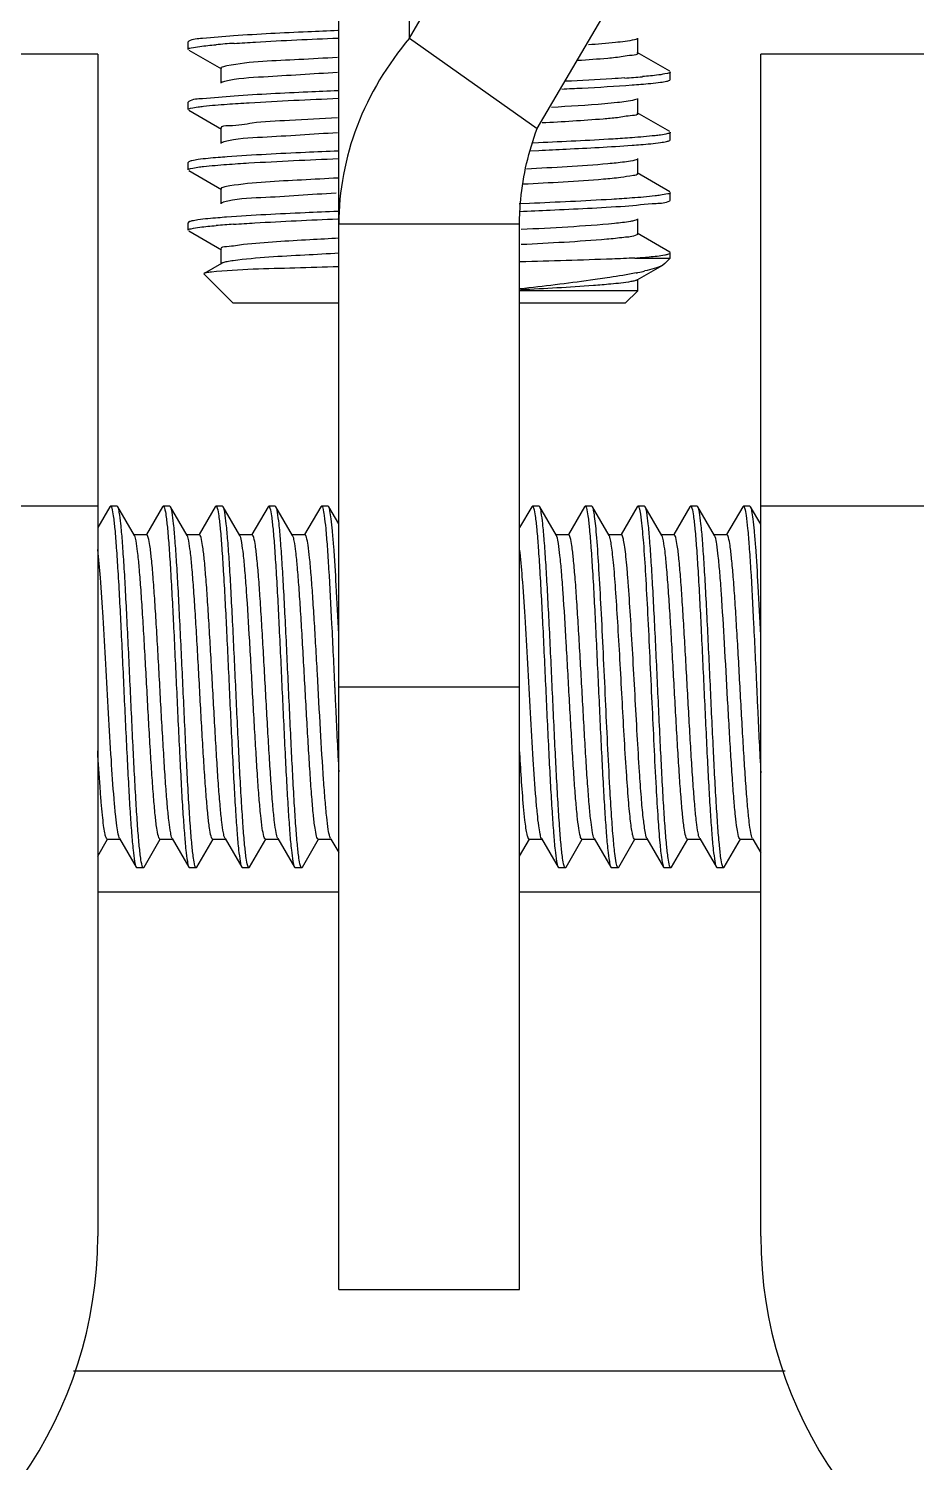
# Model space of a CAD drawing. Extents: x 27938 to 1507990, y 110129 to 923079.
# Drawn here: x 551436 to 551778, y 341411 to 341964 of the extents above; entities that cross this region are included whole.
import ezdxf

# ---------------------------------------------------------------- set-up
doc = ezdxf.new("R2010")
doc.units = 0
doc.header["$LTSCALE"] = 1000
doc.header["$MEASUREMENT"] = 0

msp = doc.modelspace()

# ---------------------------------------------------------------- linework, layer by layer
at = {"linetype": 'Continuous'}
for p, q in [((551582.35, 341960.19), (551753.45, 342252.29)), ((551631.63, 341925.35), (551802.74, 342217.44)), ((551582.35, 341960.19), (551582.35, 342131.3)), ((551555.13, 341477.82), (551555.13, 342084.83)), ((551497.29, 341959.03), (551497.07, 341958.78)), ((551497.07, 341955.87), (551497.07, 341958.78)), ((551497.07, 341955.87), (551497.07, 341958.78)), ((551582.35, 341960.19), (551631.63, 341925.35)), ((551670.35, 341954.42), (551670.35, 341960.23)), ((551462.22, 341954.08), (551392.53, 341954.08)), ((551462.22, 341954.08), (551462.22, 341498.38)), ((551497.29, 341955.62), (551509.9, 341948.32)), ((551682.71, 341947.42), (551670.1, 341954.72)), ((551717.78, 341498.38), (551717.78, 341954.08)), ((551787.47, 341954.08), (551717.78, 341954.08)), ((551509.65, 341948.61), (551509.65, 341942.81)), ((551682.93, 341944.26), (551682.93, 341947.16)), ((551682.93, 341944.26), (551682.93, 341947.16)), ((551682.71, 341944), (551682.93, 341944.26)), ((551497.29, 341935.8), (551497.07, 341935.55)), ((551497.07, 341932.64), (551497.07, 341935.55)), ((551497.07, 341932.64), (551497.07, 341935.55)), ((551670.35, 341931.19), (551670.35, 341937)), ((551497.29, 341932.39), (551509.9, 341925.09)), ((551682.71, 341924.18), (551670.1, 341931.48)), ((551509.65, 341925.38), (551509.65, 341919.57)), ((551682.93, 341921.03), (551682.93, 341923.93)), ((551682.93, 341921.03), (551682.93, 341923.93)), ((551632.1, 341919.86), (551629.97, 341919.77)), ((551682.71, 341920.77), (551682.93, 341921.03)), ((551497.29, 341912.57), (551497.07, 341912.31)), ((551497.07, 341909.41), (551497.07, 341912.31)), ((551497.07, 341909.41), (551497.07, 341912.31)), ((551628.65, 341916.8), (551632.25, 341916.96)), ((551670.35, 341907.96), (551670.35, 341913.77)), ((551497.29, 341909.15), (551509.9, 341901.86)), ((551682.71, 341900.95), (551670.1, 341908.25)), ((551509.65, 341902.15), (551509.65, 341896.34)), ((551628.65, 341896.48), (551624.7, 341896.3)), ((551682.71, 341897.54), (551682.93, 341897.79)), ((551682.93, 341897.79), (551682.93, 341900.7)), ((551682.93, 341897.79), (551682.93, 341900.7)), ((551670.35, 341884.73), (551670.35, 341890.53)), ((551497.29, 341889.34), (551497.07, 341889.08)), ((551497.07, 341886.18), (551497.07, 341889.08)), ((551497.07, 341886.18), (551497.07, 341889.08)), ((551497.29, 341885.92), (551509.9, 341878.62)), ((551624.83, 341888.51), (551555.13, 341888.51)), ((551624.83, 341477.82), (551624.83, 341888.51)), ((551682.71, 341877.72), (551670.1, 341885.02)), ((551509.65, 341878.92), (551509.65, 341873.11)), ((551509.9, 341873.4), (551503.21, 341869.53)), ((551669.27, 341875.44), (551682.93, 341875.44)), ((551680.86, 341873.37), (551680.01, 341872.75)), ((551680.86, 341873.37), (551682.93, 341875.44)), ((551682.93, 341877.47), (551682.71, 341877.72)), ((551682.93, 341875.44), (551682.93, 341877.47)), ((551503.21, 341869.53), (551503.15, 341869.36)), ((551514.5, 341858.01), (551503.15, 341869.36)), ((551670.1, 341867.01), (551680.01, 341872.75)), ((551670.35, 341862.86), (551624.83, 341862.86)), ((551665.5, 341858.01), (551670.35, 341862.86)), ((551670.35, 341862.86), (551670.35, 341867.3)), ((551555.13, 341858.01), (551514.5, 341858.01)), ((551665.5, 341858.01), (551624.83, 341858.01)), ((551462.22, 341779.84), (551392.53, 341779.84)), ((551466.9, 341779.61), (551462.22, 341771.55)), ((551466.9, 341779.61), (551467.16, 341779.84)), ((551469.7, 341779.84), (551467.16, 341779.84)), ((551469.7, 341779.84), (551467.16, 341779.84)), ((551467.16, 341779.84), (551467.19, 341779.83)), ((551469.96, 341779.61), (551469.7, 341779.84)), ((551476.38, 341768.53), (551469.96, 341779.61)), ((551487.22, 341779.61), (551481, 341768.87)), ((551487.22, 341779.61), (551487.48, 341779.84)), ((551490.02, 341779.84), (551487.48, 341779.84)), ((551490.02, 341779.84), (551487.48, 341779.84)), ((551487.48, 341779.84), (551487.52, 341779.83)), ((551490.28, 341779.61), (551490.02, 341779.84)), ((551496.7, 341768.53), (551490.28, 341779.61)), ((551507.55, 341779.61), (551501.32, 341768.87)), ((551507.55, 341779.61), (551507.81, 341779.84)), ((551510.35, 341779.84), (551507.81, 341779.84)), ((551510.35, 341779.84), (551507.81, 341779.84)), ((551507.81, 341779.84), (551507.85, 341779.83)), ((551510.61, 341779.61), (551510.35, 341779.84)), ((551517.03, 341768.53), (551510.61, 341779.61)), ((551527.88, 341779.61), (551521.65, 341768.87)), ((551527.88, 341779.61), (551528.14, 341779.84)), ((551530.68, 341779.84), (551528.14, 341779.84)), ((551530.68, 341779.84), (551528.14, 341779.84)), ((551528.14, 341779.84), (551528.18, 341779.83)), ((551530.94, 341779.61), (551530.68, 341779.84)), ((551537.36, 341768.53), (551530.94, 341779.61)), ((551548.21, 341779.61), (551541.98, 341768.87)), ((551548.21, 341779.61), (551548.47, 341779.84)), ((551551.01, 341779.84), (551548.47, 341779.84)), ((551551.01, 341779.84), (551548.47, 341779.84)), ((551548.47, 341779.84), (551548.51, 341779.83)), ((551551.27, 341779.61), (551551.01, 341779.84)), ((551555.13, 341772.94), (551551.27, 341779.61)), ((551629.52, 341779.61), (551624.83, 341771.52)), ((551629.52, 341779.61), (551629.78, 341779.84)), ((551632.32, 341779.84), (551629.78, 341779.84)), ((551632.32, 341779.84), (551629.78, 341779.84)), ((551629.78, 341779.84), (551629.82, 341779.83)), ((551632.58, 341779.61), (551632.32, 341779.84)), ((551639, 341768.53), (551632.58, 341779.61)), ((551649.85, 341779.61), (551643.62, 341768.87)), ((551649.85, 341779.61), (551650.11, 341779.84)), ((551652.65, 341779.84), (551650.11, 341779.84)), ((551652.65, 341779.84), (551650.11, 341779.84)), ((551650.11, 341779.84), (551650.15, 341779.83)), ((551652.91, 341779.61), (551652.65, 341779.84)), ((551659.33, 341768.53), (551652.91, 341779.61)), ((551670.18, 341779.61), (551663.95, 341768.87)), ((551670.18, 341779.61), (551670.44, 341779.84)), ((551672.98, 341779.84), (551670.44, 341779.84)), ((551672.98, 341779.84), (551670.44, 341779.84)), ((551670.44, 341779.84), (551670.47, 341779.83)), ((551673.24, 341779.61), (551672.98, 341779.84)), ((551679.66, 341768.53), (551673.24, 341779.61)), ((551690.5, 341779.61), (551684.28, 341768.87)), ((551690.5, 341779.61), (551690.76, 341779.84)), ((551693.3, 341779.84), (551690.76, 341779.84)), ((551693.3, 341779.84), (551690.76, 341779.84)), ((551690.76, 341779.84), (551690.8, 341779.83)), ((551693.56, 341779.61), (551693.3, 341779.84)), ((551699.98, 341768.53), (551693.56, 341779.61)), ((551710.83, 341779.61), (551704.6, 341768.87)), ((551710.83, 341779.61), (551711.09, 341779.84)), ((551713.63, 341779.84), (551711.09, 341779.84)), ((551713.63, 341779.84), (551711.09, 341779.84)), ((551711.09, 341779.84), (551711.13, 341779.83)), ((551713.89, 341779.61), (551713.63, 341779.84)), ((551717.78, 341772.91), (551713.89, 341779.61)), ((551787.47, 341779.84), (551717.78, 341779.84)), ((551481.11, 341768.8), (551476.22, 341768.8)), ((551501.44, 341768.8), (551496.55, 341768.8)), ((551521.77, 341768.8), (551516.88, 341768.8)), ((551517.16, 341768.27), (551517.03, 341768.53)), ((551542.1, 341768.8), (551537.21, 341768.8)), ((551643.74, 341768.8), (551638.85, 341768.8)), ((551639.2, 341768.09), (551639, 341768.53)), ((551664.06, 341768.8), (551659.17, 341768.8)), ((551684.39, 341768.8), (551679.5, 341768.8)), ((551704.72, 341768.8), (551699.83, 341768.8)), ((551553.55, 341710.07), (551553.56, 341709.88)), ((551555.13, 341710.14), (551624.83, 341710.14)), ((551716.18, 341710.07), (551716.21, 341709.34)), ((551462.22, 341644.87), (551466.02, 341651.41)), ((551465.9, 341651.48), (551470.79, 341651.48)), ((551470.64, 341651.74), (551477.06, 341640.67)), ((551480.12, 341640.67), (551486.35, 341651.41)), ((551486.23, 341651.48), (551491.12, 341651.48)), ((551490.97, 341651.74), (551497.39, 341640.67)), ((551500.45, 341640.67), (551506.67, 341651.41)), ((551506.56, 341651.48), (551511.45, 341651.48)), ((551511.3, 341651.74), (551517.72, 341640.67)), ((551520.78, 341640.67), (551527, 341651.41)), ((551526.89, 341651.48), (551531.78, 341651.48)), ((551531.62, 341651.74), (551538.04, 341640.67)), ((551541.1, 341640.67), (551547.33, 341651.41)), ((551547.22, 341651.48), (551552.11, 341651.48)), ((551551.95, 341651.74), (551552.11, 341651.48)), ((551552.11, 341651.48), (551555.13, 341646.26)), ((551624.83, 341644.83), (551628.64, 341651.41)), ((551628.53, 341651.48), (551633.42, 341651.48)), ((551633.26, 341651.74), (551639.68, 341640.67)), ((551642.74, 341640.67), (551648.97, 341651.41)), ((551648.86, 341651.48), (551653.75, 341651.48)), ((551653.59, 341651.74), (551660.01, 341640.67)), ((551663.07, 341640.67), (551669.3, 341651.41)), ((551669.18, 341651.48), (551674.07, 341651.48)), ((551673.92, 341651.74), (551680.34, 341640.67)), ((551683.4, 341640.67), (551689.63, 341651.41)), ((551689.51, 341651.48), (551694.4, 341651.48)), ((551694.25, 341651.74), (551700.67, 341640.67)), ((551703.73, 341640.67), (551709.95, 341651.41)), ((551709.84, 341651.48), (551714.73, 341651.48)), ((551714.58, 341651.74), (551714.73, 341651.48)), ((551714.73, 341651.48), (551717.78, 341646.22)), ((551477.06, 341640.67), (551477.32, 341640.44)), ((551479.86, 341640.44), (551477.32, 341640.44)), ((551479.86, 341640.44), (551477.32, 341640.44)), ((551479.86, 341640.44), (551479.82, 341640.45)), ((551480.12, 341640.67), (551479.86, 341640.44)), ((551497.39, 341640.67), (551497.65, 341640.44)), ((551500.19, 341640.44), (551497.65, 341640.44)), ((551500.19, 341640.44), (551497.65, 341640.44)), ((551500.19, 341640.44), (551500.15, 341640.45)), ((551500.45, 341640.67), (551500.19, 341640.44)), ((551517.72, 341640.67), (551517.98, 341640.44)), ((551520.52, 341640.44), (551517.98, 341640.44)), ((551520.52, 341640.44), (551517.98, 341640.44)), ((551520.52, 341640.44), (551520.48, 341640.45)), ((551520.78, 341640.67), (551520.52, 341640.44)), ((551538.04, 341640.67), (551538.3, 341640.44)), ((551540.84, 341640.44), (551538.3, 341640.44)), ((551540.84, 341640.44), (551538.3, 341640.44)), ((551540.84, 341640.44), (551540.81, 341640.45)), ((551541.1, 341640.67), (551540.84, 341640.44)), ((551639.68, 341640.67), (551639.94, 341640.44)), ((551642.48, 341640.44), (551639.94, 341640.44)), ((551642.48, 341640.44), (551639.94, 341640.44)), ((551642.48, 341640.44), (551642.45, 341640.45)), ((551642.74, 341640.67), (551642.48, 341640.44)), ((551660.01, 341640.67), (551660.27, 341640.44)), ((551662.81, 341640.44), (551660.27, 341640.44)), ((551662.81, 341640.44), (551660.27, 341640.44)), ((551663.07, 341640.67), (551662.81, 341640.44)), ((551680.34, 341640.67), (551680.6, 341640.44)), ((551683.14, 341640.44), (551680.6, 341640.44)), ((551683.14, 341640.44), (551680.6, 341640.44)), ((551683.14, 341640.44), (551683.1, 341640.45)), ((551683.4, 341640.67), (551683.14, 341640.44)), ((551700.67, 341640.67), (551700.93, 341640.44)), ((551703.47, 341640.44), (551700.93, 341640.44)), ((551703.47, 341640.44), (551700.93, 341640.44)), ((551703.47, 341640.44), (551703.43, 341640.45)), ((551703.73, 341640.67), (551703.47, 341640.44)), ((551462.22, 341631.15), (551555.13, 341631.15)), ((551624.83, 341631.15), (551717.78, 341631.15)), ((551555.13, 341477.82), (551624.83, 341477.82)), ((551452.87, 341446.46), (551727.13, 341446.46))]:
    msp.add_line(p, q, dxfattribs=at)
for centre, radius, start, end in [((551541.5, 341557.25), 401.84, 93.8141, 94.8058), ((551638.64, 342344.04), 400.09, 273.8288, 274.8033), ((551541.2, 341491.31), 398.06, 93.8424, 94.8038), ((551644.43, 342202.23), 327.74, 274.348, 274.8253), ((551644.03, 341997.11), 129.96, 281.4121, 281.7338), ((551650.15, 341968.07), 100.28, 281.6827, 283.258), ((551299.6, 341498.38), 162.62, 290.3175, 0), ((551880.4, 341498.38), 162.62, 180, 249.6825)]:
    msp.add_arc(centre, radius, start, end, dxfattribs=at)
for points, knots in [([(551554.82, 341963.15), (551550.95, 341962.98), (551537.54, 341962.39), (551524.13, 341961.73), (551514.61, 341961.09)], [0, 0, 0, 0, 0.28888, 1, 1, 1, 1]), ([(551497.07, 341955.87), (551497.07, 341956.29), (551499.29, 341956.57), (551500.42, 341956.88), (551501.54, 341957.02)], [0, 0, 0, 0, 0.271559, 1, 1, 1, 1]), ([(551514.61, 341961.09), (551510.6, 341960.81), (551504.98, 341960.03), (551498.86, 341959.93), (551497.29, 341959.03)], [0, 0, 0, 0, 0.690313, 1, 1, 1, 1]), ([(551514.77, 341958.19), (551517.52, 341958.38), (551530.87, 341959.19), (551544.22, 341959.79), (551554.81, 341960.25)], [0, 0, 0, 0, 0.20666, 1, 1, 1, 1]), ([(551582.35, 341960.19), (551573.91, 341950.1), (551560.14, 341927.48), (551555.13, 341901.31), (551555.13, 341888.51)], [0, 0, 0, 0, 0.506705, 1, 1, 1, 1]), ([(551670.1, 341959.94), (551669.8, 341959.76), (551667.05, 341959), (551664.26, 341958.76), (551661.82, 341958.51)], [0, 0, 0, 0, 0.12456, 1, 1, 1, 1]), ([(551554.6, 341952.73), (551549.67, 341952.48), (551535.46, 341951.58), (551521.11, 341951.27), (551511.97, 341949.5)], [0, 0, 0, 0, 0.346423, 1, 1, 1, 1]), ([(551661.82, 341952.7), (551660.81, 341952.6), (551655.98, 341952.14), (551651.14, 341951.8), (551647.31, 341951.55)], [0, 0, 0, 0, 0.208697, 1, 1, 1, 1]), ([(551670.35, 341954.42), (551670.36, 341953.65), (551665.96, 341953.56), (551663.95, 341952.92), (551661.82, 341952.7)], [0, 0, 0, 0, 0.265827, 1, 1, 1, 1]), ([(551511.97, 341949.5), (551511.38, 341949.39), (551510.71, 341949.24), (551509.65, 341948.86), (551509.65, 341948.61)], [0, 0, 0, 0, 0.709574, 1, 1, 1, 1]), ([(551554.6, 341946.93), (551545.1, 341946.44), (551530.63, 341945.37), (551515.97, 341944.71), (551511.07, 341943.5)], [0, 0, 0, 0, 0.653589, 1, 1, 1, 1]), ([(551682.93, 341947.16), (551682.93, 341946.74), (551680.69, 341946.46), (551679.56, 341946.15), (551678.44, 341946.01)], [0, 0, 0, 0, 0.271489, 1, 1, 1, 1]), ([(551511.07, 341943.5), (551510.83, 341943.44), (551510.44, 341943.33), (551510.05, 341943.18), (551509.9, 341943.1)], [0, 0, 0, 0, 0.589728, 1, 1, 1, 1]), ([(551554.81, 341939.92), (551550.96, 341939.75), (551537.61, 341939.16), (551524.26, 341938.51), (551514.77, 341937.87)], [0, 0, 0, 0, 0.28855, 1, 1, 1, 1]), ([(551641.08, 341940.6), (551643.69, 341940.73), (551652.73, 341941.17), (551661.77, 341941.67), (551668.2, 341942.15)], [0, 0, 0, 0, 0.288481, 1, 1, 1, 1]), ([(551665.36, 341944.85), (551663.71, 341944.74), (551656.1, 341944.25), (551648.5, 341943.86), (551642.55, 341943.58)], [0, 0, 0, 0, 0.217612, 1, 1, 1, 1]), ([(551668.2, 341942.15), (551669.32, 341942.23), (551672.99, 341942.52), (551676.65, 341942.85), (551679.17, 341943.2)], [0, 0, 0, 0, 0.307442, 1, 1, 1, 1]), ([(551679.17, 341943.2), (551679.94, 341943.31), (551681.12, 341943.52), (551682.33, 341943.79), (551682.71, 341944)], [0, 0, 0, 0, 0.642991, 1, 1, 1, 1]), ([(551514.77, 341937.87), (551510.72, 341937.59), (551505.05, 341936.81), (551498.87, 341936.71), (551497.29, 341935.8)], [0, 0, 0, 0, 0.690488, 1, 1, 1, 1]), ([(551500.91, 341933.71), (551501.62, 341933.81), (551505.33, 341934.26), (551509.06, 341934.55), (551512.07, 341934.77)], [0, 0, 0, 0, 0.191478, 1, 1, 1, 1]), ([(551512.07, 341934.77), (551514.93, 341934.98), (551529.21, 341935.89), (551543.51, 341936.53), (551554.96, 341937.02)], [0, 0, 0, 0, 0.199878, 1, 1, 1, 1]), ([(551662.53, 341935.35), (551660.91, 341935.18), (551652.45, 341934.4), (551643.96, 341933.9), (551637.11, 341933.51)], [0, 0, 0, 0, 0.191776, 1, 1, 1, 1]), ([(551670.1, 341936.7), (551669.82, 341936.54), (551667.31, 341935.82), (551664.76, 341935.59), (551662.53, 341935.35)], [0, 0, 0, 0, 0.12695, 1, 1, 1, 1]), ([(551497.07, 341932.64), (551497.07, 341933.01), (551498.96, 341933.32), (551499.95, 341933.57), (551500.91, 341933.71)], [0, 0, 0, 0, 0.274156, 1, 1, 1, 1]), ([(551554.63, 341929.5), (551548.46, 341929.19), (551537.85, 341928.45), (551522.8, 341927.98), (551515.93, 341926.22), (551509.66, 341926.47), (551509.65, 341925.38)], [0, 0, 0, 0, 0.408978, 0.726291, 0.927833, 1, 1, 1, 1]), ([(551662.53, 341929.54), (551660.71, 341929.35), (551651.06, 341928.48), (551641.38, 341927.93), (551633.53, 341927.5)], [0, 0, 0, 0, 0.188503, 1, 1, 1, 1]), ([(551670.35, 341931.19), (551670.36, 341930.47), (551666.34, 341930.33), (551664.48, 341929.75), (551662.53, 341929.54)], [0, 0, 0, 0, 0.266822, 1, 1, 1, 1]), ([(551554.61, 341923.69), (551544.99, 341923.2), (551530.47, 341922.07), (551515.69, 341921.5), (551510.86, 341920.22)], [0, 0, 0, 0, 0.658464, 1, 1, 1, 1]), ([(551624.83, 341888.51), (551624.83, 341891.68), (551625.41, 341904.2), (551628.34, 341916.59), (551631.63, 341925.35)], [0, 0, 0, 0, 0.253333, 1, 1, 1, 1]), ([(551682.93, 341923.93), (551682.93, 341923.57), (551681.09, 341923.26), (551680.12, 341923.01), (551679.17, 341922.87)], [0, 0, 0, 0, 0.274511, 1, 1, 1, 1]), ([(551510.86, 341920.22), (551510.67, 341920.17), (551510.34, 341920.07), (551510.03, 341919.94), (551509.9, 341919.87)], [0, 0, 0, 0, 0.581089, 1, 1, 1, 1]), ([(551668.2, 341921.82), (551665.76, 341921.64), (551653.74, 341920.85), (551641.7, 341920.29), (551632.1, 341919.86)], [0, 0, 0, 0, 0.202741, 1, 1, 1, 1]), ([(551632.25, 341916.96), (551635.76, 341917.12), (551647.73, 341917.68), (551659.71, 341918.29), (551668.17, 341918.91)], [0, 0, 0, 0, 0.292638, 1, 1, 1, 1]), ([(551668.17, 341918.91), (551669.3, 341919), (551672.97, 341919.28), (551676.64, 341919.61), (551679.17, 341919.97)], [0, 0, 0, 0, 0.307508, 1, 1, 1, 1]), ([(551679.17, 341922.87), (551678.48, 341922.78), (551674.83, 341922.33), (551671.16, 341922.04), (551668.2, 341921.82)], [0, 0, 0, 0, 0.191345, 1, 1, 1, 1]), ([(551679.17, 341919.97), (551679.94, 341920.08), (551681.12, 341920.29), (551682.33, 341920.55), (551682.71, 341920.77)], [0, 0, 0, 0, 0.64302, 1, 1, 1, 1]), ([(551500.91, 341913.38), (551500.12, 341913.27), (551498.91, 341913.06), (551497.68, 341912.79), (551497.29, 341912.57)], [0, 0, 0, 0, 0.643846, 1, 1, 1, 1]), ([(551512.07, 341914.44), (551510.93, 341914.36), (551507.2, 341914.07), (551503.47, 341913.74), (551500.91, 341913.38)], [0, 0, 0, 0, 0.307315, 1, 1, 1, 1]), ([(551511.93, 341911.53), (551514.79, 341911.74), (551529.12, 341912.66), (551543.47, 341913.29), (551554.95, 341913.79)], [0, 0, 0, 0, 0.199508, 1, 1, 1, 1]), ([(551554.96, 341916.69), (551550.75, 341916.51), (551536.45, 341915.87), (551522.15, 341915.18), (551512.07, 341914.44)], [0, 0, 0, 0, 0.294353, 1, 1, 1, 1]), ([(551665.24, 341912.44), (551663.13, 341912.16), (551650.56, 341910.94), (551637.94, 341910.3), (551627.46, 341909.75)], [0, 0, 0, 0, 0.168361, 1, 1, 1, 1]), ([(551670.1, 341913.47), (551669.59, 341913.18), (551667.93, 341912.85), (551666.31, 341912.58), (551665.24, 341912.44)], [0, 0, 0, 0, 0.350876, 1, 1, 1, 1]), ([(551497.07, 341909.41), (551497.07, 341909.77), (551498.94, 341910.08), (551499.92, 341910.34), (551500.87, 341910.47)], [0, 0, 0, 0, 0.274335, 1, 1, 1, 1]), ([(551500.87, 341910.47), (551501.58, 341910.57), (551505.25, 341911.02), (551508.95, 341911.31), (551511.93, 341911.53)], [0, 0, 0, 0, 0.191445, 1, 1, 1, 1]), ([(551670.35, 341907.96), (551670.36, 341907.35), (551667.04, 341907.11), (551665.45, 341906.65), (551663.82, 341906.46)], [0, 0, 0, 0, 0.268738, 1, 1, 1, 1]), ([(551513.09, 341903.23), (551512.22, 341903.1), (551511.3, 341902.87), (551509.65, 341902.49), (551509.65, 341902.15)], [0, 0, 0, 0, 0.720112, 1, 1, 1, 1]), ([(551554.86, 341906.28), (551550.17, 341906.04), (551536.25, 341905.21), (551522.24, 341904.69), (551513.09, 341903.23)], [0, 0, 0, 0, 0.335812, 1, 1, 1, 1]), ([(551663.82, 341906.46), (551661.61, 341906.2), (551649.07, 341905.06), (551636.5, 341904.41), (551626.16, 341903.87)], [0, 0, 0, 0, 0.176564, 1, 1, 1, 1]), ([(551510.63, 341896.92), (551510.48, 341896.88), (551510.24, 341896.8), (551510, 341896.69), (551509.9, 341896.64)], [0, 0, 0, 0, 0.569413, 1, 1, 1, 1]), ([(551554.08, 341900.44), (551544.43, 341899.94), (551530.04, 341898.73), (551515.3, 341898.3), (551510.63, 341896.92)], [0, 0, 0, 0, 0.664513, 1, 1, 1, 1]), ([(551624.87, 341893.41), (551628.78, 341893.58), (551642.32, 341894.18), (551655.86, 341894.83), (551665.47, 341895.49)], [0, 0, 0, 0, 0.2891, 1, 1, 1, 1]), ([(551668.17, 341898.59), (551665.53, 341898.39), (551652.36, 341897.54), (551639.18, 341896.94), (551628.65, 341896.48)], [0, 0, 0, 0, 0.201017, 1, 1, 1, 1]), ([(551665.47, 341895.49), (551669.46, 341895.76), (551675.05, 341896.54), (551681.15, 341896.65), (551682.71, 341897.54)], [0, 0, 0, 0, 0.690204, 1, 1, 1, 1]), ([(551679.17, 341899.64), (551678.47, 341899.54), (551674.81, 341899.09), (551671.14, 341898.8), (551668.17, 341898.59)], [0, 0, 0, 0, 0.191315, 1, 1, 1, 1]), ([(551682.93, 341900.7), (551682.93, 341900.34), (551681.08, 341900.03), (551680.11, 341899.78), (551679.17, 341899.64)], [0, 0, 0, 0, 0.27452, 1, 1, 1, 1]), ([(551500.87, 341890.14), (551500.09, 341890.03), (551498.9, 341889.82), (551497.67, 341889.55), (551497.29, 341889.34)], [0, 0, 0, 0, 0.643454, 1, 1, 1, 1]), ([(551511.93, 341891.2), (551510.8, 341891.12), (551507.11, 341890.83), (551503.41, 341890.5), (551500.87, 341890.14)], [0, 0, 0, 0, 0.307366, 1, 1, 1, 1]), ([(551554.76, 341893.45), (551550.55, 341893.27), (551536.27, 341892.63), (551521.99, 341891.94), (551511.93, 341891.2)], [0, 0, 0, 0, 0.294609, 1, 1, 1, 1]), ([(551514.52, 341888.48), (551517.28, 341888.67), (551530.68, 341889.49), (551544.09, 341890.09), (551554.74, 341890.55)], [0, 0, 0, 0, 0.206107, 1, 1, 1, 1]), ([(551670.1, 341890.24), (551669.81, 341890.07), (551668.96, 341889.83), (551668.1, 341889.65), (551667.57, 341889.56)], [0, 0, 0, 0, 0.376557, 1, 1, 1, 1]), ([(551497.07, 341886.18), (551497.07, 341886.6), (551499.29, 341886.88), (551500.41, 341887.18), (551501.53, 341887.33)], [0, 0, 0, 0, 0.271614, 1, 1, 1, 1]), ([(551667.57, 341889.56), (551665.53, 341889.2), (551651.51, 341887.69), (551637.45, 341887.03), (551625.46, 341886.42)], [0, 0, 0, 0, 0.147214, 1, 1, 1, 1]), ([(551670.35, 341884.73), (551670.35, 341884.57), (551668.39, 341883.47), (551666.73, 341883.59), (551665.06, 341883.38)], [0, 0, 0, 0, 0.08596, 1, 1, 1, 1]), ([(551518.39, 341880.66), (551516.21, 341880.44), (551514.15, 341879.78), (551509.65, 341879.71), (551509.65, 341878.92)], [0, 0, 0, 0, 0.734394, 1, 1, 1, 1]), ([(551555.25, 341883.07), (551551.48, 341882.88), (551539.18, 341882.21), (551526.88, 341881.52), (551518.39, 341880.66)], [0, 0, 0, 0, 0.306539, 1, 1, 1, 1]), ([(551665.06, 341883.38), (551662.85, 341883.09), (551649.69, 341881.83), (551636.48, 341881.17), (551625.5, 341880.61)], [0, 0, 0, 0, 0.168449, 1, 1, 1, 1]), ([(551510.47, 341873.64), (551510.36, 341873.6), (551510.17, 341873.53), (551509.98, 341873.45), (551509.9, 341873.4)], [0, 0, 0, 0, 0.559909, 1, 1, 1, 1]), ([(551514.5, 341874.4), (551513.69, 341874.29), (551512.33, 341874.09), (551510.99, 341873.81), (551510.47, 341873.64)], [0, 0, 0, 0, 0.599115, 1, 1, 1, 1]), ([(551555.31, 341877.27), (551550.88, 341877.04), (551537.26, 341876.27), (551523.61, 341875.63), (551514.5, 341874.4)], [0, 0, 0, 0, 0.325706, 1, 1, 1, 1]), ([(551669.27, 341875.44), (551666.35, 341875.3), (551651.61, 341874.7), (551636.87, 341874.29), (551625.06, 341873.96)], [0, 0, 0, 0, 0.198632, 1, 1, 1, 1]), ([(551672, 341875.65), (551672.93, 341875.73), (551675.88, 341876), (551678.83, 341876.3), (551680.81, 341876.67)], [0, 0, 0, 0, 0.318168, 1, 1, 1, 1]), ([(551680.81, 341876.67), (551681.22, 341876.75), (551681.86, 341876.89), (551682.5, 341877.09), (551682.72, 341877.22)], [0, 0, 0, 0, 0.619944, 1, 1, 1, 1]), ([(551682.72, 341877.22), (551682.78, 341877.25), (551682.87, 341877.31), (551682.93, 341877.42), (551682.93, 341877.47)], [0, 0, 0, 0, 0.597477, 1, 1, 1, 1]), ([(551506.05, 341870.03), (551505.42, 341869.96), (551504.48, 341869.83), (551503.49, 341869.69), (551503.21, 341869.53)], [0, 0, 0, 0, 0.666426, 1, 1, 1, 1]), ([(551555.02, 341872.1), (551549.43, 341871.94), (551533.11, 341871.36), (551516.74, 341871.14), (551506.05, 341870.03)], [0, 0, 0, 0, 0.34233, 1, 1, 1, 1]), ([(551659.56, 341867.95), (551657.08, 341867.56), (551645.61, 341865.92), (551634.09, 341864.57), (551625.06, 341863.54)], [0, 0, 0, 0, 0.215985, 1, 1, 1, 1]), ([(551660, 341865.4), (551657.76, 341865.19), (551646.18, 341864.26), (551634.57, 341863.65), (551625.21, 341863.17)], [0, 0, 0, 0, 0.193571, 1, 1, 1, 1]), ([(551669.2, 341866.67), (551668.72, 341866.54), (551665.68, 341865.94), (551662.59, 341865.65), (551660, 341865.4)], [0, 0, 0, 0, 0.160547, 1, 1, 1, 1]), ([(551670.1, 341867.01), (551669.98, 341866.94), (551669.69, 341866.82), (551669.38, 341866.72), (551669.2, 341866.67)], [0, 0, 0, 0, 0.420841, 1, 1, 1, 1]), ([(551467.19, 341779.83), (551467.24, 341779.82), (551467.48, 341779.64), (551467.55, 341779.33), (551467.63, 341779.09)], [0, 0, 0, 0, 0.146246, 1, 1, 1, 1]), ([(551479.39, 341641.19), (551479.08, 341642.15), (551478.68, 341644.89), (551478.11, 341649.99), (551477.56, 341657.1), (551476.74, 341669.81), (551475.78, 341688.45), (551474.68, 341712.34), (551473.73, 341732.62), (551472.94, 341747.89), (551472.37, 341757.72), (551471.78, 341765.96), (551471.27, 341772.4), (551470.65, 341776.69), (551470.33, 341778.96), (551469.96, 341779.61)], [0, 0, 0, 0, 0.021893, 0.059337, 0.111209, 0.175831, 0.334488, 0.514558, 0.692467, 0.773229, 0.8449, 0.905129, 0.951948, 0.983856, 1, 1, 1, 1]), ([(551487.52, 341779.83), (551487.56, 341779.82), (551487.8, 341779.64), (551487.87, 341779.35), (551487.95, 341779.12)], [0, 0, 0, 0, 0.147522, 1, 1, 1, 1]), ([(551499.72, 341641.19), (551499.41, 341642.15), (551499.01, 341644.88), (551498.44, 341649.99), (551497.89, 341657.09), (551497.06, 341669.8), (551496.11, 341688.44), (551495.01, 341712.33), (551494.06, 341732.62), (551493.26, 341747.88), (551492.7, 341757.72), (551492.11, 341765.96), (551491.6, 341772.4), (551490.98, 341776.69), (551490.66, 341778.96), (551490.28, 341779.61)], [0, 0, 0, 0, 0.021869, 0.059298, 0.111159, 0.175773, 0.334425, 0.514513, 0.692436, 0.773203, 0.844885, 0.905123, 0.951945, 0.983855, 1, 1, 1, 1]), ([(551507.85, 341779.83), (551507.89, 341779.82), (551508.13, 341779.64), (551508.21, 341779.33), (551508.28, 341779.09)], [0, 0, 0, 0, 0.146192, 1, 1, 1, 1]), ([(551520.05, 341641.16), (551519.74, 341642.12), (551519.34, 341644.84), (551518.77, 341649.92), (551518.22, 341657.02), (551517.4, 341669.71), (551516.44, 341688.36), (551515.34, 341712.26), (551514.39, 341732.56), (551513.59, 341747.84), (551513.03, 341757.69), (551512.44, 341765.94), (551511.92, 341772.39), (551511.31, 341776.69), (551510.99, 341778.96), (551510.61, 341779.61)], [0, 0, 0, 0, 0.021696, 0.058981, 0.110733, 0.175273, 0.333889, 0.51405, 0.692109, 0.772959, 0.844718, 0.905021, 0.951895, 0.98384, 1, 1, 1, 1]), ([(551528.18, 341779.83), (551528.22, 341779.82), (551528.46, 341779.63), (551528.54, 341779.33), (551528.61, 341779.09)], [0, 0, 0, 0, 0.146067, 1, 1, 1, 1]), ([(551540.37, 341641.19), (551540.06, 341642.15), (551539.66, 341644.88), (551539.09, 341649.99), (551538.54, 341657.09), (551537.72, 341669.8), (551536.77, 341688.44), (551535.66, 341712.33), (551534.72, 341732.62), (551533.92, 341747.88), (551533.35, 341757.72), (551532.77, 341765.96), (551532.25, 341772.4), (551531.64, 341776.69), (551531.31, 341778.96), (551530.94, 341779.61)], [0, 0, 0, 0, 0.021872, 0.059299, 0.111157, 0.175768, 0.334426, 0.51451, 0.692437, 0.773209, 0.84489, 0.905124, 0.951944, 0.983855, 1, 1, 1, 1]), ([(551548.51, 341779.83), (551548.55, 341779.82), (551548.79, 341779.64), (551548.86, 341779.33), (551548.94, 341779.1)], [0, 0, 0, 0, 0.14652, 1, 1, 1, 1]), ([(551555.13, 341730.47), (551554.83, 341736.71), (551554.25, 341748.04), (551553.46, 341761.33), (551552.77, 341769.89), (551552.33, 341774.43), (551551.85, 341777.5), (551551.55, 341779.13), (551551.27, 341779.61)], [0, 0, 0, 0, 0.379707, 0.689476, 0.809337, 0.902177, 0.966048, 1, 1, 1, 1]), ([(551629.82, 341779.83), (551629.86, 341779.82), (551630.1, 341779.64), (551630.17, 341779.34), (551630.25, 341779.1)], [0, 0, 0, 0, 0.146788, 1, 1, 1, 1]), ([(551642.01, 341641.19), (551641.7, 341642.15), (551641.3, 341644.88), (551640.73, 341649.99), (551640.18, 341657.1), (551639.36, 341669.8), (551638.41, 341688.45), (551637.3, 341712.33), (551636.36, 341732.62), (551635.56, 341747.89), (551634.99, 341757.72), (551634.41, 341765.96), (551633.89, 341772.4), (551633.28, 341776.69), (551632.95, 341778.96), (551632.58, 341779.61)], [0, 0, 0, 0, 0.021877, 0.059311, 0.111175, 0.175792, 0.334445, 0.514524, 0.692444, 0.773209, 0.844887, 0.905122, 0.951945, 0.983855, 1, 1, 1, 1]), ([(551650.15, 341779.83), (551650.19, 341779.82), (551650.43, 341779.64), (551650.5, 341779.34), (551650.58, 341779.1)], [0, 0, 0, 0, 0.146706, 1, 1, 1, 1]), ([(551659.65, 341671.24), (551659.01, 341682.55), (551658.21, 341699.88), (551657.14, 341722.93), (551656.33, 341739.73), (551655.52, 341754.53), (551654.82, 341765.15), (551654.22, 341771.91), (551653.83, 341775.48), (551653.42, 341777.92), (551653.14, 341779.21), (551652.91, 341779.61)], [0, 0, 0, 0, 0.31261, 0.479025, 0.637331, 0.776893, 0.888349, 0.931124, 0.964281, 0.987309, 1, 1, 1, 1]), ([(551670.47, 341779.83), (551670.52, 341779.82), (551670.75, 341779.64), (551670.83, 341779.34), (551670.91, 341779.1)], [0, 0, 0, 0, 0.14666, 1, 1, 1, 1]), ([(551682.67, 341641.17), (551682.36, 341642.13), (551681.96, 341644.86), (551681.39, 341649.95), (551680.84, 341657.05), (551680.02, 341669.75), (551679.07, 341688.39), (551677.96, 341712.29), (551677.02, 341732.58), (551676.22, 341747.86), (551675.65, 341757.7), (551675.06, 341765.95), (551674.55, 341772.39), (551673.93, 341776.69), (551673.61, 341778.96), (551673.24, 341779.61)], [0, 0, 0, 0, 0.02177, 0.059115, 0.110912, 0.175482, 0.334119, 0.514249, 0.692251, 0.773068, 0.844793, 0.905066, 0.951916, 0.983846, 1, 1, 1, 1]), ([(551690.8, 341779.83), (551690.84, 341779.82), (551691.09, 341779.63), (551691.16, 341779.33), (551691.24, 341779.09)], [0, 0, 0, 0, 0.146034, 1, 1, 1, 1]), ([(551702.99, 341641.19), (551702.69, 341642.16), (551702.29, 341644.89), (551701.72, 341650), (551701.17, 341657.11), (551700.34, 341669.82), (551699.39, 341688.46), (551698.28, 341712.34), (551697.34, 341732.63), (551696.54, 341747.89), (551695.98, 341757.72), (551695.39, 341765.96), (551694.88, 341772.4), (551694.26, 341776.69), (551693.94, 341778.96), (551693.56, 341779.61)], [0, 0, 0, 0, 0.02191, 0.059368, 0.111249, 0.175876, 0.33454, 0.514602, 0.692499, 0.773255, 0.84492, 0.905142, 0.951954, 0.983858, 1, 1, 1, 1]), ([(551711.13, 341779.83), (551711.17, 341779.82), (551711.41, 341779.64), (551711.48, 341779.34), (551711.56, 341779.11)], [0, 0, 0, 0, 0.147008, 1, 1, 1, 1]), ([(551717.78, 341730.07), (551717.47, 341736.35), (551716.89, 341747.77), (551716.1, 341761.17), (551715.4, 341769.81), (551714.96, 341774.39), (551714.48, 341777.49), (551714.17, 341779.12), (551713.89, 341779.61)], [0, 0, 0, 0, 0.379459, 0.689334, 0.809279, 0.902185, 0.96608, 1, 1, 1, 1]), ([(551467.63, 341779.09), (551467.94, 341778.13), (551468.33, 341775.4), (551468.91, 341770.3), (551469.46, 341763.19), (551470.28, 341750.48), (551471.23, 341731.84), (551472.34, 341707.95), (551473.28, 341687.66), (551474.08, 341672.4), (551474.65, 341662.56), (551475.23, 341654.32), (551475.75, 341647.88), (551476.36, 341643.59), (551476.69, 341641.32), (551477.06, 341640.67)], [0, 0, 0, 0, 0.021868, 0.059293, 0.111148, 0.175758, 0.334416, 0.514504, 0.692433, 0.773207, 0.844889, 0.905123, 0.951944, 0.983855, 1, 1, 1, 1]), ([(551487.95, 341779.12), (551488.26, 341778.16), (551488.66, 341775.45), (551489.23, 341770.36), (551489.78, 341763.27), (551490.6, 341750.58), (551491.56, 341731.93), (551492.66, 341708.03), (551493.61, 341687.72), (551494.4, 341672.44), (551494.97, 341662.59), (551495.56, 341654.34), (551496.08, 341647.89), (551496.69, 341643.59), (551497.01, 341641.32), (551497.39, 341640.67)], [0, 0, 0, 0, 0.02168, 0.058952, 0.110694, 0.175227, 0.333837, 0.514005, 0.692077, 0.772934, 0.8447, 0.905011, 0.95189, 0.983838, 1, 1, 1, 1]), ([(551508.28, 341779.09), (551508.59, 341778.13), (551508.99, 341775.4), (551509.56, 341770.29), (551510.11, 341763.18), (551510.94, 341750.48), (551511.89, 341731.83), (551512.99, 341707.95), (551513.94, 341687.66), (551514.74, 341672.39), (551515.3, 341662.56), (551515.89, 341654.32), (551516.4, 341647.88), (551517.02, 341643.59), (551517.34, 341641.32), (551517.72, 341640.67)], [0, 0, 0, 0, 0.021875, 0.059308, 0.111172, 0.175789, 0.334441, 0.514524, 0.692444, 0.773209, 0.844888, 0.905124, 0.951946, 0.983855, 1, 1, 1, 1]), ([(551528.61, 341779.09), (551528.92, 341778.13), (551529.32, 341775.39), (551529.89, 341770.29), (551530.44, 341763.18), (551531.26, 341750.47), (551532.22, 341731.83), (551533.32, 341707.94), (551534.27, 341687.66), (551535.06, 341672.39), (551535.63, 341662.56), (551536.22, 341654.32), (551536.73, 341647.88), (551537.35, 341643.59), (551537.67, 341641.32), (551538.04, 341640.67)], [0, 0, 0, 0, 0.021894, 0.059339, 0.111212, 0.175833, 0.334492, 0.514561, 0.69247, 0.773231, 0.844902, 0.905131, 0.951948, 0.983856, 1, 1, 1, 1]), ([(551548.94, 341779.1), (551549.24, 341778.17), (551549.63, 341775.53), (551550.19, 341770.6), (551550.73, 341763.75), (551551.53, 341751.47), (551552.47, 341733.39), (551553.18, 341718.18), (551553.55, 341710.07)], [0, 0, 0, 0, 0.0425, 0.114919, 0.215181, 0.340186, 0.648075, 1, 1, 1, 1]), ([(551630.25, 341779.1), (551630.56, 341778.14), (551630.96, 341775.42), (551631.53, 341770.32), (551632.08, 341763.22), (551632.9, 341750.52), (551633.85, 341731.88), (551634.96, 341707.98), (551635.9, 341687.69), (551636.7, 341672.41), (551637.27, 341662.58), (551637.86, 341654.33), (551638.37, 341647.89), (551638.99, 341643.59), (551639.31, 341641.32), (551639.68, 341640.67)], [0, 0, 0, 0, 0.021788, 0.059148, 0.110955, 0.175533, 0.334174, 0.514296, 0.692285, 0.773094, 0.844811, 0.905077, 0.951921, 0.983848, 1, 1, 1, 1]), ([(551650.58, 341779.1), (551650.89, 341778.14), (551651.28, 341775.41), (551651.85, 341770.32), (551652.4, 341763.22), (551653.23, 341750.52), (551654.18, 341731.87), (551655.29, 341707.98), (551656.23, 341687.69), (551657.03, 341672.41), (551657.6, 341662.58), (551658.18, 341654.33), (551658.7, 341647.89), (551659.31, 341643.59), (551659.64, 341641.32), (551660.01, 341640.67)], [0, 0, 0, 0, 0.0218, 0.059172, 0.110989, 0.175574, 0.334211, 0.514328, 0.692305, 0.773106, 0.844818, 0.905082, 0.951925, 0.983849, 1, 1, 1, 1]), ([(551670.91, 341779.1), (551671.39, 341777.59), (551671.87, 341773.05), (551672.69, 341764.49), (551673.42, 341752.45), (551674.22, 341737.76), (551675, 341721.32), (551676.04, 341698.94), (551676.82, 341682.17), (551677.43, 341671.24)], [0, 0, 0, 0, 0.04411, 0.125541, 0.239358, 0.37843, 0.533993, 0.696234, 1, 1, 1, 1]), ([(551691.24, 341779.09), (551691.54, 341778.12), (551691.94, 341775.39), (551692.51, 341770.28), (551693.06, 341763.17), (551693.89, 341750.47), (551694.84, 341731.82), (551695.95, 341707.94), (551696.89, 341687.66), (551697.69, 341672.39), (551698.26, 341662.56), (551698.84, 341654.32), (551699.36, 341647.88), (551699.97, 341643.59), (551700.29, 341641.32), (551700.67, 341640.67)], [0, 0, 0, 0, 0.021899, 0.059349, 0.111223, 0.175847, 0.334508, 0.514576, 0.692482, 0.773242, 0.844912, 0.905137, 0.951951, 0.983857, 1, 1, 1, 1]), ([(551711.56, 341779.11), (551711.86, 341778.18), (551712.25, 341775.54), (551712.81, 341770.62), (551713.35, 341763.77), (551714.16, 341751.5), (551715.09, 341733.4), (551715.8, 341718.18), (551716.18, 341710.07)], [0, 0, 0, 0, 0.042374, 0.114709, 0.214932, 0.339935, 0.647912, 1, 1, 1, 1]), ([(551486.23, 341651.48), (551486.1, 341651.48), (551485.8, 341651.9), (551485.4, 341653.24), (551484.86, 341656.35), (551484.3, 341661.36), (551483.71, 341668.2), (551483.11, 341676.52), (551482.51, 341686.06), (551481.91, 341696.47), (551481.1, 341710.99), (551480.32, 341725.38), (551479.49, 341739.12), (551478.89, 341748.1), (551478.29, 341755.69), (551477.73, 341761.68), (551477.11, 341765.74), (551476.74, 341767.9), (551476.38, 341768.53)], [0, 0, 0, 0, 0.003456, 0.010692, 0.037889, 0.081613, 0.140407, 0.212192, 0.2944, 0.384075, 0.47799, 0.664972, 0.751304, 0.828651, 0.894236, 0.945722, 0.981321, 1, 1, 1, 1]), ([(551490.97, 341651.75), (551490.6, 341652.38), (551490.23, 341654.54), (551489.61, 341658.6), (551489.06, 341664.59), (551488.45, 341672.18), (551487.86, 341681.16), (551487.03, 341694.9), (551486.24, 341709.29), (551485.44, 341723.8), (551484.83, 341734.22), (551484.23, 341743.76), (551483.64, 341752.08), (551483.04, 341758.92), (551482.49, 341763.93), (551481.94, 341767.04), (551481.54, 341768.38), (551481.25, 341768.8), (551481.11, 341768.8)], [0, 0, 0, 0, 0.01868, 0.054278, 0.105764, 0.171348, 0.248694, 0.335026, 0.52201, 0.615925, 0.705601, 0.787808, 0.859593, 0.918386, 0.962109, 0.989306, 0.996546, 1, 1, 1, 1]), ([(551506.56, 341651.48), (551506.42, 341651.48), (551506.13, 341651.9), (551505.73, 341653.24), (551505.19, 341656.35), (551504.63, 341661.36), (551504.03, 341668.2), (551503.44, 341676.52), (551502.84, 341686.06), (551502.23, 341696.47), (551501.43, 341710.99), (551500.64, 341725.38), (551499.82, 341739.12), (551499.22, 341748.1), (551498.61, 341755.69), (551498.06, 341761.68), (551497.44, 341765.74), (551497.07, 341767.9), (551496.7, 341768.53)], [0, 0, 0, 0, 0.003455, 0.010693, 0.037891, 0.081614, 0.140407, 0.212192, 0.2944, 0.384075, 0.47799, 0.664974, 0.751306, 0.828653, 0.894237, 0.945722, 0.98132, 1, 1, 1, 1]), ([(551511.3, 341651.75), (551510.93, 341652.38), (551510.56, 341654.54), (551509.94, 341658.6), (551509.39, 341664.59), (551508.78, 341672.18), (551508.18, 341681.16), (551507.36, 341694.9), (551506.57, 341709.29), (551505.77, 341723.8), (551505.16, 341734.22), (551504.56, 341743.76), (551503.97, 341752.08), (551503.37, 341758.92), (551502.81, 341763.93), (551502.27, 341767.04), (551501.87, 341768.38), (551501.58, 341768.8), (551501.44, 341768.8)], [0, 0, 0, 0, 0.018679, 0.054277, 0.105763, 0.171348, 0.248695, 0.335027, 0.52201, 0.615925, 0.7056, 0.787807, 0.859593, 0.918386, 0.96211, 0.989308, 0.996544, 1, 1, 1, 1]), ([(551531.62, 341651.74), (551531.26, 341652.38), (551530.89, 341654.54), (551530.27, 341658.6), (551529.71, 341664.59), (551529.11, 341672.18), (551528.51, 341681.16), (551527.68, 341694.9), (551526.9, 341709.29), (551526.09, 341723.8), (551525.49, 341734.22), (551524.89, 341743.76), (551524.29, 341752.08), (551523.7, 341758.92), (551523.14, 341763.93), (551522.6, 341767.04), (551522.2, 341768.38), (551521.9, 341768.8), (551521.77, 341768.8)], [0, 0, 0, 0, 0.01868, 0.054279, 0.105766, 0.17135, 0.248697, 0.335029, 0.522011, 0.615926, 0.705601, 0.78781, 0.859595, 0.918388, 0.962111, 0.989307, 0.996546, 1, 1, 1, 1]), ([(551547.22, 341651.48), (551547.08, 341651.48), (551546.78, 341651.9), (551546.38, 341653.24), (551545.84, 341656.35), (551545.29, 341661.36), (551544.69, 341668.2), (551544.1, 341676.52), (551543.49, 341686.06), (551542.89, 341696.47), (551542.08, 341710.99), (551541.3, 341725.38), (551540.47, 341739.12), (551539.88, 341748.1), (551539.27, 341755.69), (551538.72, 341761.68), (551538.1, 341765.74), (551537.73, 341767.9), (551537.36, 341768.53)], [0, 0, 0, 0, 0.003456, 0.010692, 0.037889, 0.081613, 0.140406, 0.212192, 0.294399, 0.384075, 0.477989, 0.664972, 0.751304, 0.828651, 0.894236, 0.945722, 0.981321, 1, 1, 1, 1]), ([(551551.71, 341652.33), (551551.41, 341653.25), (551550.99, 341655.78), (551550.41, 341660.45), (551549.85, 341666.84), (551549.01, 341678.07), (551548.04, 341694.34), (551547.1, 341711.53), (551546.32, 341725.67), (551545.73, 341735.71), (551545.14, 341744.89), (551544.56, 341752.86), (551543.98, 341759.38), (551543.44, 341764.17), (551542.91, 341767.12), (551542.52, 341768.41), (551542.23, 341768.8), (551542.1, 341768.8)], [0, 0, 0, 0, 0.024737, 0.065402, 0.120735, 0.188882, 0.353983, 0.53832, 0.629884, 0.716845, 0.796224, 0.865309, 0.92175, 0.963653, 0.989702, 0.996649, 1, 1, 1, 1]), ([(551653.59, 341651.74), (551653.22, 341652.38), (551652.85, 341654.54), (551652.23, 341658.6), (551651.68, 341664.59), (551651.08, 341672.18), (551650.48, 341681.16), (551649.65, 341694.9), (551648.87, 341709.29), (551648.06, 341723.8), (551647.46, 341734.22), (551646.86, 341743.76), (551646.26, 341752.08), (551645.66, 341758.92), (551645.11, 341763.93), (551644.57, 341767.04), (551644.17, 341768.38), (551643.87, 341768.8), (551643.74, 341768.8)], [0, 0, 0, 0, 0.01868, 0.054279, 0.105765, 0.17135, 0.248696, 0.335029, 0.522011, 0.615925, 0.705601, 0.787809, 0.859595, 0.918388, 0.962111, 0.989308, 0.996545, 1, 1, 1, 1]), ([(551666.02, 341677.4), (551665.39, 341686.84), (551664.59, 341701.32), (551663.53, 341720.59), (551662.72, 341734.67), (551661.92, 341747.11), (551661.23, 341756.07), (551660.63, 341761.81), (551660.24, 341764.88), (551659.83, 341767.02), (551659.54, 341768.17), (551659.33, 341768.53)], [0, 0, 0, 0, 0.310342, 0.475677, 0.633257, 0.772654, 0.88467, 0.928035, 0.961992, 0.986043, 1, 1, 1, 1]), ([(551671.06, 341677.4), (551670.75, 341682.13), (551670.15, 341692.04), (551669.31, 341707.2), (551668.46, 341722.58), (551667.62, 341737.05), (551666.89, 341748.06), (551666.29, 341755.62), (551665.86, 341760.14), (551665.45, 341763.69), (551665.01, 341766.42), (551664.68, 341767.85), (551664.29, 341768.8), (551664.06, 341768.8)], [0, 0, 0, 0, 0.154792, 0.324211, 0.496022, 0.657766, 0.797744, 0.856333, 0.905865, 0.945463, 0.974462, 0.992476, 1, 1, 1, 1]), ([(551689.51, 341651.48), (551689.38, 341651.48), (551689.08, 341651.9), (551688.68, 341653.24), (551688.14, 341656.35), (551687.58, 341661.36), (551686.99, 341668.2), (551686.39, 341676.52), (551685.79, 341686.06), (551685.19, 341696.47), (551684.38, 341710.99), (551683.6, 341725.38), (551682.77, 341739.12), (551682.17, 341748.1), (551681.57, 341755.69), (551681.01, 341761.68), (551680.39, 341765.74), (551680.02, 341767.9), (551679.66, 341768.53)], [0, 0, 0, 0, 0.003456, 0.010693, 0.037891, 0.081614, 0.140408, 0.212193, 0.2944, 0.384075, 0.47799, 0.664973, 0.751306, 0.828653, 0.894237, 0.945723, 0.981321, 1, 1, 1, 1]), ([(551694.25, 341651.75), (551693.88, 341652.38), (551693.51, 341654.54), (551692.89, 341658.6), (551692.34, 341664.59), (551691.73, 341672.18), (551691.14, 341681.16), (551690.31, 341694.9), (551689.52, 341709.29), (551688.72, 341723.8), (551688.11, 341734.22), (551687.51, 341743.76), (551686.92, 341752.08), (551686.32, 341758.92), (551685.77, 341763.93), (551685.22, 341767.04), (551684.82, 341768.38), (551684.53, 341768.8), (551684.39, 341768.8)], [0, 0, 0, 0, 0.018679, 0.054277, 0.105763, 0.171347, 0.248694, 0.335026, 0.52201, 0.615925, 0.7056, 0.787807, 0.859592, 0.918386, 0.962109, 0.989307, 0.996544, 1, 1, 1, 1]), ([(551714.58, 341651.74), (551714.21, 341652.38), (551713.84, 341654.54), (551713.22, 341658.6), (551712.67, 341664.59), (551712.06, 341672.18), (551711.46, 341681.16), (551710.64, 341694.9), (551709.85, 341709.29), (551709.05, 341723.8), (551708.44, 341734.22), (551707.84, 341743.76), (551707.25, 341752.08), (551706.65, 341758.92), (551706.09, 341763.93), (551705.55, 341767.04), (551705.15, 341768.38), (551704.86, 341768.8), (551704.72, 341768.8)], [0, 0, 0, 0, 0.018679, 0.054278, 0.105765, 0.17135, 0.248696, 0.335028, 0.522011, 0.615925, 0.705601, 0.787809, 0.859594, 0.918388, 0.962111, 0.989308, 0.996544, 1, 1, 1, 1]), ([(551470.64, 341651.74), (551470.35, 341652.25), (551470, 341653.91), (551469.49, 341657.04), (551469, 341661.6), (551468.26, 341670.06), (551467.4, 341682.99), (551466.4, 341700.28), (551465.4, 341718.61), (551464.41, 341736.05), (551463.43, 341750.78), (551462.69, 341759.48), (551462.22, 341763.08)], [0, 0, 0, 0, 0.015697, 0.044446, 0.085716, 0.138485, 0.272802, 0.433446, 0.603652, 0.765638, 0.902498, 1, 1, 1, 1]), ([(551526.89, 341651.48), (551526.75, 341651.48), (551526.46, 341651.88), (551526.07, 341653.2), (551525.53, 341656.23), (551524.98, 341661.12), (551524.39, 341667.79), (551523.81, 341675.92), (551523.21, 341685.27), (551522.62, 341695.49), (551521.82, 341709.82), (551520.87, 341727.12), (551519.9, 341743.41), (551519.05, 341754.53), (551518.48, 341760.73), (551517.89, 341765.13), (551517.49, 341767.47), (551517.16, 341768.27)], [0, 0, 0, 0, 0.003398, 0.010481, 0.037063, 0.079811, 0.137346, 0.207687, 0.288384, 0.376611, 0.469274, 0.654855, 0.819309, 0.886268, 0.939811, 0.978111, 1, 1, 1, 1]), ([(551633.26, 341651.75), (551632.97, 341652.25), (551632.63, 341653.92), (551632.11, 341657.06), (551631.63, 341661.64), (551630.88, 341670.13), (551630.02, 341683.11), (551629.02, 341700.46), (551628.02, 341718.83), (551627.02, 341736.28), (551626.04, 341750.99), (551625.29, 341759.66), (551624.83, 341763.24)], [0, 0, 0, 0, 0.015724, 0.044547, 0.085931, 0.138844, 0.273487, 0.434437, 0.604811, 0.766729, 0.903208, 1, 1, 1, 1]), ([(551648.86, 341651.48), (551648.72, 341651.48), (551648.43, 341651.88), (551648.04, 341653.17), (551647.51, 341656.16), (551646.97, 341660.99), (551646.38, 341667.57), (551645.8, 341675.61), (551645.21, 341684.86), (551644.61, 341694.98), (551643.82, 341709.19), (551642.88, 341726.43), (551641.91, 341742.71), (551641.07, 341753.9), (551640.5, 341760.21), (551639.92, 341764.77), (551639.5, 341767.22), (551639.2, 341768.09)], [0, 0, 0, 0, 0.00337, 0.010373, 0.036639, 0.078887, 0.135774, 0.205372, 0.28529, 0.372768, 0.464782, 0.64963, 0.814469, 0.882133, 0.936734, 0.976432, 1, 1, 1, 1]), ([(551709.84, 341651.48), (551709.71, 341651.48), (551709.42, 341651.87), (551709.03, 341653.16), (551708.5, 341656.13), (551707.96, 341660.92), (551707.37, 341667.47), (551706.79, 341675.46), (551706.2, 341684.65), (551705.61, 341694.72), (551704.82, 341708.88), (551703.88, 341726.08), (551702.91, 341742.36), (551702.08, 341753.57), (551701.51, 341759.94), (551700.93, 341764.58), (551700.51, 341767.09), (551700.21, 341767.99)], [0, 0, 0, 0, 0.003356, 0.010319, 0.036431, 0.078432, 0.135001, 0.204233, 0.283766, 0.370875, 0.462568, 0.647052, 0.812078, 0.880087, 0.935211, 0.975599, 1, 1, 1, 1]), ([(551553.56, 341709.88), (551553.69, 341707.07), (551554.2, 341696.23), (551554.71, 341685.4), (551555.13, 341677.38)], [0, 0, 0, 0, 0.259611, 1, 1, 1, 1]), ([(551716.21, 341709.34), (551716.34, 341706.53), (551716.84, 341695.76), (551717.36, 341684.98), (551717.78, 341677.01)], [0, 0, 0, 0, 0.259922, 1, 1, 1, 1]), ([(551465.9, 341651.48), (551465.65, 341651.48), (551465.26, 341652.54), (551464.9, 341654.11), (551464.45, 341657.12), (551464.02, 341661.02), (551463.57, 341665.99), (551462.93, 341674.24), (551462.51, 341680.85), (551462.22, 341685.5)], [0, 0, 0, 0, 0.021802, 0.074827, 0.160247, 0.276725, 0.42207, 0.593424, 1, 1, 1, 1]), ([(551626.9, 341658.78), (551626.7, 341660.5), (551625.83, 341669.5), (551625.27, 341678.52), (551624.83, 341685.82)], [0, 0, 0, 0, 0.19131, 1, 1, 1, 1]), ([(551669.18, 341651.48), (551668.99, 341651.48), (551668.62, 341652.23), (551668.33, 341653.44), (551667.93, 341655.67), (551667.56, 341658.61), (551667.17, 341662.35), (551666.62, 341668.69), (551666.26, 341673.79), (551666.02, 341677.4)], [0, 0, 0, 0, 0.022487, 0.074555, 0.158145, 0.272549, 0.416177, 0.587029, 1, 1, 1, 1]), ([(551673.92, 341651.75), (551673.46, 341652.53), (551673.08, 341655.31), (551672.33, 341660.51), (551671.71, 341668.23), (551671.28, 341674.11), (551671.06, 341677.4)], [0, 0, 0, 0, 0.10579, 0.314513, 0.617347, 1, 1, 1, 1]), ([(551662.29, 341641.35), (551661.94, 341642.55), (551661.5, 341645.95), (551660.86, 341652.27), (551660.25, 341661.01), (551659.85, 341667.6), (551659.65, 341671.24)], [0, 0, 0, 0, 0.125282, 0.339928, 0.635519, 1, 1, 1, 1]), ([(551677.43, 341671.24), (551677.66, 341667.27), (551678.07, 341660.18), (551678.77, 341650.99), (551679.34, 341645.09), (551679.9, 341642.01), (551680.15, 341640.99), (551680.34, 341640.67)], [0, 0, 0, 0, 0.387702, 0.692616, 0.899746, 0.963455, 1, 1, 1, 1]), ([(551628.53, 341651.48), (551628.32, 341651.48), (551627.95, 341652.29), (551627.64, 341653.56), (551627.23, 341655.93), (551627.02, 341657.73), (551626.9, 341658.78)], [0, 0, 0, 0, 0.081724, 0.272801, 0.579947, 1, 1, 1, 1]), ([(551662.81, 341640.44), (551662.76, 341640.44), (551662.43, 341640.65), (551662.38, 341641.05), (551662.29, 341641.35)], [0, 0, 0, 0, 0.132072, 1, 1, 1, 1]), ([(551479.82, 341640.45), (551479.78, 341640.46), (551479.54, 341640.65), (551479.46, 341640.95), (551479.39, 341641.19)], [0, 0, 0, 0, 0.146075, 1, 1, 1, 1]), ([(551500.15, 341640.45), (551500.11, 341640.46), (551499.87, 341640.64), (551499.79, 341640.95), (551499.72, 341641.19)], [0, 0, 0, 0, 0.146237, 1, 1, 1, 1]), ([(551520.48, 341640.45), (551520.44, 341640.46), (551520.2, 341640.64), (551520.13, 341640.93), (551520.05, 341641.16)], [0, 0, 0, 0, 0.147411, 1, 1, 1, 1]), ([(551540.81, 341640.45), (551540.76, 341640.46), (551540.52, 341640.64), (551540.45, 341640.95), (551540.37, 341641.19)], [0, 0, 0, 0, 0.14622, 1, 1, 1, 1]), ([(551642.45, 341640.45), (551642.4, 341640.46), (551642.16, 341640.64), (551642.09, 341640.95), (551642.01, 341641.19)], [0, 0, 0, 0, 0.146175, 1, 1, 1, 1]), ([(551683.1, 341640.45), (551683.06, 341640.46), (551682.82, 341640.64), (551682.75, 341640.94), (551682.67, 341641.17)], [0, 0, 0, 0, 0.146912, 1, 1, 1, 1]), ([(551703.43, 341640.45), (551703.39, 341640.46), (551703.15, 341640.65), (551703.07, 341640.95), (551702.99, 341641.19)], [0, 0, 0, 0, 0.145963, 1, 1, 1, 1])]:
    msp.add_open_spline(points, degree=3, knots=knots, dxfattribs=at)
for points in [[(551501.54, 341957.02), (551503.63, 341957.3), (551505.73, 341957.49), (551507.83, 341957.67)], [(551661.82, 341958.51), (551658.33, 341958.15), (551654.84, 341957.88), (551651.35, 341957.63)], [(551678.44, 341946.01), (551676.35, 341945.74), (551674.24, 341945.54), (551672.14, 341945.36)], [(551501.53, 341887.33), (551503.63, 341887.6), (551505.75, 341887.8), (551507.86, 341887.98)], [(551669.74, 341869.72), (551666.37, 341869.04), (551662.96, 341868.47), (551659.56, 341867.95)], [(551680.01, 341872.75), (551677.93, 341871.54), (551675.5, 341871.02), (551673.15, 341870.46)], [(551700.21, 341767.99), (551700.15, 341768.18), (551700.08, 341768.36), (551699.98, 341768.53)], [(551551.95, 341651.75), (551551.85, 341651.93), (551551.77, 341652.13), (551551.71, 341652.33)]]:
    msp.add_open_spline(points, degree=3, dxfattribs=at)

doc.saveas('drawing.dxf')
